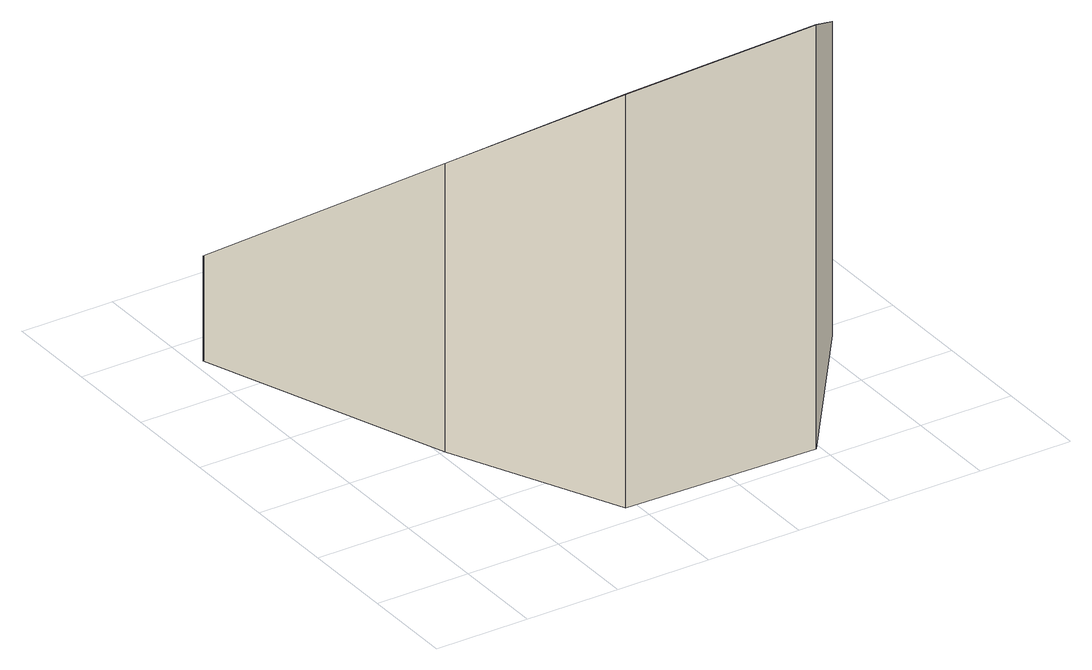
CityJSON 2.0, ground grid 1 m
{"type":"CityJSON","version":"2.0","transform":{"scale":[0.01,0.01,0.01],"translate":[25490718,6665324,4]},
"CityObjects":{
"building1":{"type":"Building","attributes":{"CODE":"210","REPAIRED":"no","BREC_BuildingHeightNN":7.83,"BREC_RoofNames":"flat","LowestRoof":7.83,"HighestRoof":7.83,"GroundLevel":4.86,"Integrate_LoD[1]":{"integrating_person":"vcdb_user","integration_date":"2016-10-28","matching_mode":1,"area_diff":0,"area_diff_filter":10,"overlap_DB_to_file":100,"overlap_file_to_DB":100,"overlap_filter":89},"measuredHeight":2.97,"roofType":"1000"},"address":[{"Country":"Finland","Locality":"Helsinki"},{"Country":"Finland","Locality":"Helsinki"}],"geometry":[{"type":"Solid","lod":"2","boundaries":[[[[0,1,2,3]],[[3,2,4,5]],[[5,4,6,7]],[[8,9,10,11]],[[11,10,1,0]],[[12,13,9,8]],[[7,6,13,12]],[[7,12,8,11,0,3,5]],[[13,6,4,2,1,10,9]]]],"semantics":{"surfaces":[{"type":"WallSurface","Area":1.34,"ZMaxASL":5.98,"ZMax":1.12,"ZMinASL":4.86,"ZMin":0},{"type":"WallSurface","Area":2.65,"ZMaxASL":5.53,"ZMax":0.67,"ZMinASL":4.86,"ZMin":0},{"type":"WallSurface","Area":7.37,"ZMaxASL":8.21,"ZMax":3.35,"ZMinASL":4.86,"ZMin":0},{"type":"WallSurface","Area":5.88,"ZMaxASL":7.94,"ZMax":3.08,"ZMinASL":4.86,"ZMin":0},{"type":"WallSurface","Area":9.24,"ZMaxASL":9.39,"ZMax":4.53,"ZMinASL":4.86,"ZMin":0},{"type":"WallSurface","Area":8.27,"ZMaxASL":9.39,"ZMax":4.53,"ZMinASL":4.86,"ZMin":0},{"type":"GroundSurface","ZMinASL":4.86,"ZMin":0,"Area":21.59},{"type":"RoofSurface","RoofOrientation":357.14,"ZMinASL":5.53,"ZMin":0.67,"ZMaxASL":9.39,"ZMax":4.53,"RoofPitch":53.76,"Area":26.76}],"values":[[0,1,2,3,3,4,5,6,7]]}}]}
},
"vertices":[
[11,463,86],[11,463,198],[144,531,154],[144,531,86],[537,550,154],[537,550,86],[523,184,421],[523,184,86],[189,22,86],[189,22,528],[106,200,394],[106,200,86],[396,17,86],[396,17,539]
]}
